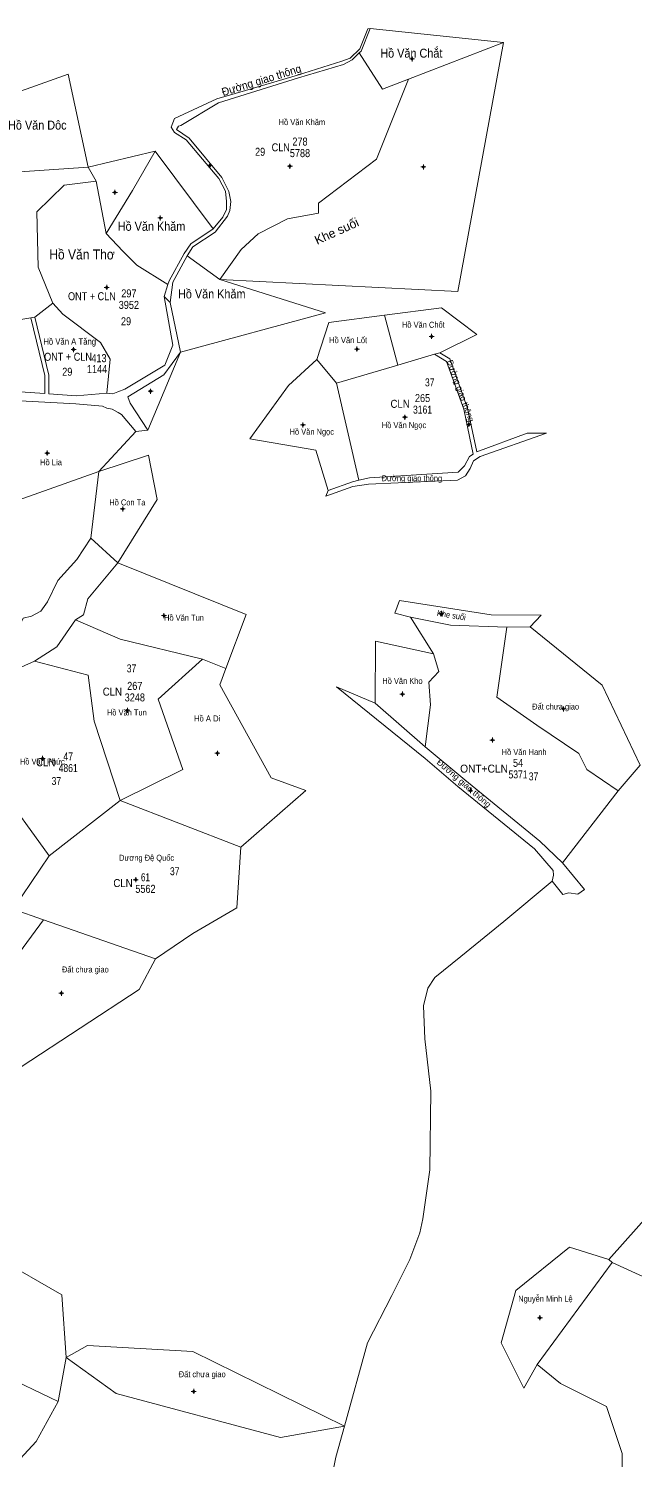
# Model space of a CAD drawing. Header units: metres. Extents: x 534642 to 537446, y 1848225 to 1851202.
# Drawn here: x 535304 to 535607, y 1850487 to 1851202 of the extents above; entities that cross this region are included whole.
import ezdxf
from ezdxf.enums import TextEntityAlignment as Align

# ---------------------------------------------------------------- set-up
doc = ezdxf.new("R2010")
doc.units = ezdxf.units.M
doc.header["$LTSCALE"] = 1.2
doc.layers.add('10', color=7, linetype='Continuous', lineweight=13)
doc.layers.add('11', color=7, linetype='Continuous', lineweight=13)
for name, color, linetype in [('2', 7, 'Continuous'), ('22', 7, 'Continuous'), ('3', 7, 'Continuous'), ('4', 7, 'Continuous'), ('5', 7, 'Continuous'), ('63', 7, 'Continuous'), ('7', 7, 'Continuous'), ('8', 7, 'Continuous')]:
    doc.layers.add(name, color=color, linetype=linetype)

msp = doc.modelspace()

# ---------------------------------------------------------------- hatches: boundary and pattern name
at = {"layer": '11'}
for points in [[(535495.6, 1851187.09, 1), (535495.3, 1851187.09, 1)], [(535394.63, 1851133.78, 1), (535394.33, 1851133.78, 1)], [(535434.58, 1851133.43, 1), (535434.28, 1851133.43, 1)], [(535501.27, 1851133.06, 1), (535500.97, 1851133.06, 1)], [(535347.22, 1851120.35, 1), (535346.92, 1851120.35, 1)], [(535369.9, 1851107.58, 1), (535369.6, 1851107.58, 1)], [(535343.14, 1851072.85, 1), (535342.84, 1851072.85, 1)], [(535505.37, 1851048.33, 1), (535505.07, 1851048.33, 1)], [(535326.57, 1851041.82, 1), (535326.27, 1851041.82, 1)], [(535468.1, 1851042.02, 1), (535467.8, 1851042.02, 1)], [(535365.01, 1851020.97, 1), (535364.71, 1851020.97, 1)], [(535492.02, 1851007.97, 1), (535491.72, 1851007.97, 1)], [(535441.14, 1851004.13, 1), (535440.84, 1851004.13, 1)], [(535524.05, 1851004.37, 1), (535523.75, 1851004.37, 1)], [(535313.42, 1850990.04, 1), (535313.12, 1850990.04, 1)], [(535351.13, 1850962.13, 1), (535350.83, 1850962.13, 1)], [(535371.73, 1850908.84, 1), (535371.43, 1850908.84, 1)], [(535510.31, 1850909.72, 1), (535510.01, 1850909.72, 1)], [(535490.78, 1850869.6, 1), (535490.48, 1850869.6, 1)], [(535571.17, 1850862.19, 1), (535570.87, 1850862.19, 1)], [(535353.47, 1850861.5, 1), (535353.17, 1850861.5, 1)], [(535535.72, 1850846.64, 1), (535535.42, 1850846.64, 1)], [(535311.11, 1850837.43, 1), (535310.81, 1850837.43, 1)], [(535398.39, 1850840.07, 1), (535398.09, 1850840.07, 1)], [(535524.76, 1850821.33, 1), (535524.46, 1850821.33, 1)], [(535357.64, 1850776.82, 1), (535357.34, 1850776.82, 1)], [(535320.47, 1850720.09, 1), (535320.17, 1850720.09, 1)], [(535559.43, 1850557.89, 1), (535559.13, 1850557.89, 1)], [(535386.58, 1850521.04, 1), (535386.28, 1850521.04, 1)]]:
    msp.add_hatch(color=256, dxfattribs=at).paths.add_polyline_path(points)

# ---------------------------------------------------------------- linework, layer by layer
at = {"layer": '10'}
for p, q in [((535541.14, 1851195.26), (535474.6, 1851202.2)), ((535541.14, 1851195.26), (535493.73, 1851176.99)), ((535412.24, 1851171.32), (535438.29, 1851178.86)), ((535367.14, 1851140.9), (535396.12, 1851102.06)), ((535383.19, 1851088.66), (535376, 1851075.56)), ((535383.19, 1851088.66), (535399.52, 1851076.82)), ((535371.59, 1851068.24), (535373.55, 1851074.26)), ((535374.66, 1851065.37), (535371.59, 1851068.24)), ((535481.69, 1851059.06), (535488.41, 1851034.05)), ((535514.37, 1851037.14), (535509.32, 1851040.22)), ((535523.19, 1851012.59), (535514.37, 1851037.14)), ((535527.81, 1850990.73), (535523.19, 1851012.59)), ((535339.05, 1850980.92), (535357.56, 1851000.81)), ((535552.96, 1851000), (535527.81, 1850990.73)), ((535552.96, 1851000), (535562.57, 1851000)), ((535339.05, 1850980.92), (535363.81, 1850988.98)), ((535339.05, 1850980.92), (535291.73, 1850963.99)), ((535335.01, 1850947.51), (535339.05, 1850980.92)), ((535453.52, 1850971.43), (535452.34, 1850968.52)), ((535335.01, 1850947.51), (535328.02, 1850936.95)), ((535328.02, 1850936.95), (535318.65, 1850926.36)), ((535412.59, 1850909.37), (535348.45, 1850935.29)), ((535313.41, 1850915.67), (535318.65, 1850926.36)), ((535327.42, 1850906.67), (535318.12, 1850893.17)), ((535506.17, 1850889.7), (535494.73, 1850907.99)), ((535542.73, 1850902.99), (535554.5, 1850903.14)), ((535318.12, 1850893.17), (535306.94, 1850886.1)), ((535306.94, 1850886.1), (535292.42, 1850879.59)), ((535390.73, 1850886.99), (535402.5, 1850882.4)), ((535508.89, 1850880.85), (535506.17, 1850889.7)), ((535503.86, 1850875.58), (535508.89, 1850880.85)), ((535477, 1850865.04), (535501.97, 1850843.22)), ((535314.22, 1850788.77), (535279.12, 1850837.43)), ((535349.75, 1850816.34), (535380.98, 1850831.96)), ((535409.98, 1850793.15), (535442.34, 1850821.42)), ((535570.64, 1850785.3), (535598.31, 1850821.24)), ((535349.75, 1850816.34), (535409.98, 1850793.15)), ((535570.64, 1850785.3), (535581.59, 1850771.86)), ((535270.85, 1850701.65), (535311.36, 1850756.85)), ((535593.78, 1850587.06), (535672.66, 1850675.79)), ((535595.43, 1850585.54), (535635.53, 1850567.01)), ((535322.73, 1850537.99), (535318.73, 1850515.99)), ((535551.35, 1850522.65), (535557.9, 1850534.55)), ((535557.9, 1850534.55), (535569.65, 1850525))]:
    msp.add_line(p, q, dxfattribs=at)
for points in [[(535474.6, 1851202.2), (535473.38, 1851202.06), (535469.35, 1851192.14), (535464.56, 1851187.49), (535460.44, 1851185.87), (535438.29, 1851178.86)], [(535469.05, 1851190.04), (535470.05, 1851191.01), (535474.6, 1851202.2)], [(535399.52, 1851076.82), (535518.25, 1851070.86), (535541.14, 1851195.26)], [(535383.19, 1851088.66), (535386.02, 1851093.15), (535397.19, 1851100.51), (535403.28, 1851108.42), (535404.47, 1851111.23), (535404.91, 1851115.77), (535404, 1851120.87), (535400.54, 1851127.81), (535384.09, 1851147.48), (535377.89, 1851151.71), (535378.88, 1851153.53), (535379.98, 1851153.81), (535398.74, 1851165.19), (535438.72, 1851177.53), (535461.22, 1851184.2), (535465.5, 1851186.58), (535469.05, 1851190.04)], [(535469.05, 1851190.04), (535480.73, 1851171.99), (535493.73, 1851176.99)], [(535240.99, 1851149.96), (535323.74, 1851179.49), (535333.73, 1851132.99), (535367.14, 1851140.9)], [(535493.73, 1851176.99), (535477.73, 1851136.99), (535448.73, 1851114.99), (535448.73, 1851109.99)], [(535412.24, 1851171.32), (535397.96, 1851167.19), (535376.88, 1851157.26)], [(535396.12, 1851102.06), (535400.92, 1851107.97), (535402.75, 1851111.73), (535402.88, 1851115.82), (535402.34, 1851121.04), (535398.95, 1851127.25), (535382.61, 1851146.56), (535376.85, 1851150.27), (535375.17, 1851153.01), (535376.88, 1851157.26)], [(535342.74, 1851099.8), (535355.89, 1851121.26), (535367.14, 1851140.9)], [(535333.73, 1851132.99), (535289.73, 1851129.99), (535265.66, 1851122.66)], [(535333.73, 1851132.99), (535337.73, 1851125.99), (535342.74, 1851099.8)], [(535316.12, 1851064.99), (535308.73, 1851082.99), (535308.06, 1851110.62), (535321.73, 1851123.99), (535337.73, 1851125.99)], [(535399.52, 1851076.82), (535410.06, 1851091.85), (535418.63, 1851099.7), (535433.2, 1851107.12), (535448.73, 1851109.99)], [(535342.74, 1851099.8), (535351, 1851091), (535358, 1851084), (535373.55, 1851074.26)], [(535373.55, 1851074.26), (535374.18, 1851076.2), (535381.64, 1851089.79), (535385.04, 1851094.69), (535396.12, 1851102.06)], [(535379.89, 1851040.47), (535452.26, 1851060.17), (535399.52, 1851076.82)], [(535376, 1851075.56), (535374.66, 1851065.37), (535379.89, 1851040.47)], [(535305.03, 1851057.67), (535289, 1851055), (535283.82, 1851067.33)], [(535305.03, 1851057.67), (535307, 1851058), (535316.12, 1851064.99)], [(535343.01, 1851019.98), (535344.76, 1851037.01), (535339.95, 1851045.26), (535321.14, 1851059.52), (535316.12, 1851064.99)], [(535352, 1851022), (535372, 1851034), (535376, 1851044), (535371.59, 1851068.24)], [(535481.69, 1851059.06), (535510.16, 1851062.61), (535527.76, 1851049.25), (535509.32, 1851040.22)], [(535305.03, 1851057.67), (535312, 1851028.78), (535312, 1851019.83)], [(535307, 1851058), (535314, 1851029), (535314, 1851019.68)], [(535447.97, 1851036.83), (535453.96, 1851055.4), (535481.69, 1851059.06)], [(535379.89, 1851040.47), (535371.46, 1851029.24), (535353.54, 1851018.19)], [(535357.56, 1851000.81), (535363.47, 1851001.47), (535379.89, 1851040.47)], [(535453.52, 1850971.43), (535447.49, 1850991.44), (535414.41, 1850997.17), (535433.81, 1851023.79), (535447.97, 1851036.83)], [(535468.85, 1850976.49), (535457.73, 1851024.99), (535447.97, 1851036.83)], [(535457.73, 1851024.99), (535488.41, 1851034.05), (535506.72, 1851039.45), (535509.32, 1851040.22)], [(535526.02, 1850989.52), (535521.25, 1851012.07), (535512.73, 1851035.8), (535506.72, 1851039.45)], [(535261.33, 1851019.28), (535282.66, 1851019.02), (535299.8, 1851020.73), (535312, 1851019.83)], [(535343.01, 1851019.98), (535327.78, 1851018.66), (535314, 1851019.68)], [(535343.01, 1851019.98), (535346.06, 1851019.71), (535348.49, 1851020.66), (535352, 1851022)], [(535327.6, 1851014.72), (535299.58, 1851016.1), (535283.5, 1851014.56)], [(535327.6, 1851014.72), (535340.8, 1851013.53), (535343, 1851012.52)], [(535357.56, 1851000.81), (535350.31, 1851009.36), (535348.76, 1851010.33), (535345.78, 1851011.99), (535343, 1851012.52)], [(535363.47, 1851001.47), (535354.74, 1851014.98), (535353.54, 1851018.19)], [(535518.14, 1850976.58), (535522.23, 1850978.76), (535524.48, 1850982.38), (535526.15, 1850986.16), (535529.47, 1850988.32), (535562.57, 1851000)], [(535348.45, 1850935.29), (535368.19, 1850966.93), (535363.81, 1850988.98)], [(535468.85, 1850976.49), (535474.16, 1850977.77), (535518.57, 1850980.6), (535521.68, 1850983.72), (535524.23, 1850988.31), (535526.02, 1850989.52)], [(535518.14, 1850976.58), (535473.78, 1850974.47), (535465.95, 1850973.28), (535452.34, 1850968.52)], [(535453.52, 1850971.43), (535465.68, 1850975.72), (535468.85, 1850976.49)], [(535335.01, 1850947.51), (535348.45, 1850935.29), (535333.6, 1850917.27)], [(535305.48, 1850908.49), (535310.03, 1850911.08), (535313.41, 1850915.67)], [(535327.42, 1850906.67), (535331.44, 1850909.27), (535333.6, 1850917.27)], [(535554.5, 1850903.14), (535559.89, 1850909.03), (535535.02, 1850909.29), (535489.13, 1850916.46), (535486.82, 1850910.06), (535494.73, 1850907.99)], [(535297.27, 1850899.19), (535301.24, 1850907.5), (535305.48, 1850908.49)], [(535327.42, 1850906.67), (535349.73, 1850896.99), (535390.73, 1850886.99)], [(535412.59, 1850909.37), (535402.5, 1850882.4), (535399.43, 1850874.2)], [(535494.73, 1850907.99), (535514.73, 1850903.99), (535542.73, 1850902.99)], [(535542.73, 1850902.99), (535537.73, 1850867.99), (535557.73, 1850853.99), (535578.73, 1850839.99), (535582.73, 1850831.99), (535598.31, 1850821.24)], [(535598.31, 1850821.24), (535609.46, 1850834.15), (535590.37, 1850874.04), (535554.5, 1850903.14)], [(535506.17, 1850889.7), (535477.14, 1850895.99), (535477, 1850865.04)], [(535349.75, 1850816.34), (535336.73, 1850855.99), (535333.73, 1850878.99), (535306.94, 1850886.1)], [(535390.73, 1850886.99), (535368.73, 1850866.99), (535380.98, 1850831.96)], [(535399.43, 1850874.2), (535425.17, 1850827.76), (535442.34, 1850821.42)], [(535477, 1850865.04), (535457.72, 1850873.3), (535502.08, 1850837.44)], [(535501.97, 1850843.22), (535504.6, 1850864.28), (535503.86, 1850875.58)], [(535501.97, 1850843.22), (535521.74, 1850826.69), (535559.22, 1850796.16), (535570.64, 1850785.3)], [(535565.45, 1850776.04), (535566.12, 1850779.09), (535565.88, 1850781.45), (535556.69, 1850792.33), (535518.31, 1850823.43), (535502.08, 1850837.44)], [(535296.2, 1850762.14), (535314.22, 1850788.77), (535349.75, 1850816.34)], [(535409.98, 1850793.15), (535407.89, 1850762.81), (535385.91, 1850749.97), (535367.38, 1850737.31)], [(535565.45, 1850776.04), (535541.3, 1850755.87), (535519.89, 1850738.46)], [(535565.45, 1850776.04), (535570.74, 1850769.36), (535573.73, 1850770.24), (535578.2, 1850769.68), (535581.59, 1850771.86)], [(535367.38, 1850737.31), (535311.36, 1850756.85), (535296.2, 1850762.14)], [(535367.38, 1850737.31), (535359.21, 1850722.02), (535300.18, 1850683.33)], [(535461.72, 1850503.68), (535473.15, 1850545.43), (535485.34, 1850569.02), (535494.42, 1850587.07), (535499.28, 1850600.26), (535500.91, 1850607.4), (535504.42, 1850631.89), (535504.84, 1850671.09), (535501.79, 1850697.27), (535501.19, 1850713.75), (535503.4, 1850722.65), (535506.92, 1850727.97), (535519.89, 1850738.46)], [(535593.78, 1850587.06), (535574.07, 1850593.14), (535547.35, 1850571.51), (535539.93, 1850545.42), (535551.35, 1850522.65)], [(535322.73, 1850537.99), (535320.54, 1850569.29), (535288.65, 1850587.61), (535264.9, 1850588.97)], [(535593.78, 1850587.06), (535595.43, 1850585.54), (535557.9, 1850534.55)], [(535248.73, 1850559.99), (535272.73, 1850537.99), (535318.73, 1850515.99)], [(535461.72, 1850503.68), (535385.98, 1850541.11), (535333.3, 1850544.09), (535322.73, 1850537.99)], [(535461.72, 1850503.68), (535429.73, 1850497.99), (535347.73, 1850519.99), (535322.73, 1850537.99)], [(535623.78, 1850429.24), (535619.67, 1850424), (535600.21, 1850457.95), (535600.35, 1850490.06), (535592.55, 1850513.5), (535569.65, 1850525)], [(535268.45, 1850445.57), (535272.73, 1850442.99), (535295.73, 1850482.99), (535307.73, 1850495.99), (535318.73, 1850515.99)], [(535456.34, 1850483.18), (535457.48, 1850488.18), (535461.72, 1850503.68)]]:
    msp.add_lwpolyline(points, dxfattribs=at)
at = {"layer": '11'}
for p, q in [((535494.82, 1851187.09), (535494.2, 1851187.09)), ((535495.45, 1851188.34), (535495.45, 1851187.72)), ((535495.45, 1851186.46), (535495.45, 1851185.84)), ((535496.7, 1851187.09), (535496.07, 1851187.09)), ((535394.48, 1851135.03), (535394.48, 1851134.4)), ((535434.43, 1851134.68), (535434.43, 1851134.06)), ((535501.12, 1851134.31), (535501.12, 1851133.68)), ((535393.86, 1851133.78), (535393.23, 1851133.78)), ((535394.48, 1851133.16), (535394.48, 1851132.53)), ((535395.73, 1851133.78), (535395.1, 1851133.78)), ((535433.81, 1851133.43), (535433.18, 1851133.43)), ((535434.43, 1851132.8), (535434.43, 1851132.18)), ((535435.68, 1851133.43), (535435.06, 1851133.43)), ((535500.5, 1851133.06), (535499.87, 1851133.06)), ((535501.12, 1851132.44), (535501.12, 1851131.81)), ((535502.37, 1851133.06), (535501.74, 1851133.06)), ((535346.44, 1851120.35), (535345.82, 1851120.35)), ((535347.07, 1851121.6), (535347.07, 1851120.98)), ((535347.07, 1851119.72), (535347.07, 1851119.1)), ((535348.32, 1851120.35), (535347.69, 1851120.35)), ((535369.12, 1851107.58), (535368.5, 1851107.58)), ((535369.75, 1851108.83), (535369.75, 1851108.2)), ((535369.75, 1851106.96), (535369.75, 1851106.33)), ((535371, 1851107.58), (535370.38, 1851107.58)), ((535342.36, 1851072.85), (535341.74, 1851072.85)), ((535342.99, 1851074.1), (535342.99, 1851073.48)), ((535342.99, 1851072.22), (535342.99, 1851071.6)), ((535344.24, 1851072.85), (535343.62, 1851072.85)), ((535504.6, 1851048.33), (535503.97, 1851048.33)), ((535505.22, 1851049.58), (535505.22, 1851048.96)), ((535506.47, 1851048.33), (535505.84, 1851048.33)), ((535325.8, 1851041.82), (535325.17, 1851041.82)), ((535326.42, 1851043.07), (535326.42, 1851042.44)), ((535326.42, 1851041.2), (535326.42, 1851040.57)), ((535327.67, 1851041.82), (535327.05, 1851041.82)), ((535467.32, 1851042.02), (535466.7, 1851042.02)), ((535467.95, 1851043.27), (535467.95, 1851042.64)), ((535467.95, 1851041.4), (535467.95, 1851040.77)), ((535469.2, 1851042.02), (535468.57, 1851042.02)), ((535505.22, 1851047.7), (535505.22, 1851047.08)), ((535364.24, 1851020.97), (535363.61, 1851020.97)), ((535364.86, 1851022.22), (535364.86, 1851021.6)), ((535364.86, 1851020.34), (535364.86, 1851019.72)), ((535366.11, 1851020.97), (535365.48, 1851020.97)), ((535440.99, 1851005.38), (535440.99, 1851004.76)), ((535491.24, 1851007.97), (535490.62, 1851007.97)), ((535491.87, 1851009.22), (535491.87, 1851008.6)), ((535491.87, 1851007.34), (535491.87, 1851006.72)), ((535493.12, 1851007.97), (535492.5, 1851007.97)), ((535523.9, 1851005.62), (535523.9, 1851005)), ((535440.36, 1851004.13), (535439.74, 1851004.13)), ((535440.99, 1851003.5), (535440.99, 1851002.88)), ((535442.24, 1851004.13), (535441.62, 1851004.13)), ((535523.28, 1851004.37), (535522.65, 1851004.37)), ((535523.9, 1851003.74), (535523.9, 1851003.12)), ((535525.15, 1851004.37), (535524.52, 1851004.37)), ((535313.27, 1850991.29), (535313.27, 1850990.66)), ((535312.64, 1850990.04), (535312.02, 1850990.04)), ((535313.27, 1850989.42), (535313.27, 1850988.79)), ((535314.52, 1850990.04), (535313.9, 1850990.04)), ((535350.98, 1850963.38), (535350.98, 1850962.76)), ((535350.36, 1850962.13), (535349.73, 1850962.13)), ((535350.98, 1850961.5), (535350.98, 1850960.88)), ((535352.23, 1850962.13), (535351.6, 1850962.13)), ((535370.95, 1850908.84), (535370.33, 1850908.84)), ((535371.58, 1850910.09), (535371.58, 1850909.46)), ((535371.58, 1850908.22), (535371.58, 1850907.59)), ((535372.83, 1850908.84), (535372.2, 1850908.84)), ((535509.54, 1850909.72), (535508.91, 1850909.72)), ((535510.16, 1850910.97), (535510.16, 1850910.34)), ((535510.16, 1850909.1), (535510.16, 1850908.47)), ((535511.41, 1850909.72), (535510.78, 1850909.72)), ((535490, 1850869.6), (535489.38, 1850869.6)), ((535490.63, 1850870.85), (535490.63, 1850870.22)), ((535491.88, 1850869.6), (535491.26, 1850869.6)), ((535353.32, 1850862.75), (535353.32, 1850862.12)), ((535490.63, 1850868.98), (535490.63, 1850868.35)), ((535570.4, 1850862.19), (535569.77, 1850862.19)), ((535571.02, 1850863.44), (535571.02, 1850862.82)), ((535572.27, 1850862.19), (535571.64, 1850862.19)), ((535352.69, 1850861.5), (535352.07, 1850861.5)), ((535353.32, 1850860.88), (535353.32, 1850860.25)), ((535354.57, 1850861.5), (535353.94, 1850861.5)), ((535571.02, 1850861.56), (535571.02, 1850860.94)), ((535535.57, 1850847.89), (535535.57, 1850847.26)), ((535398.24, 1850841.32), (535398.24, 1850840.7)), ((535534.94, 1850846.64), (535534.32, 1850846.64)), ((535535.57, 1850846.02), (535535.57, 1850845.39)), ((535536.82, 1850846.64), (535536.19, 1850846.64)), ((535310.34, 1850837.43), (535309.71, 1850837.43)), ((535310.96, 1850838.68), (535310.96, 1850838.06)), ((535310.96, 1850836.8), (535310.96, 1850836.18)), ((535312.21, 1850837.43), (535311.58, 1850837.43)), ((535397.62, 1850840.07), (535396.99, 1850840.07)), ((535398.24, 1850839.44), (535398.24, 1850838.82)), ((535399.49, 1850840.07), (535398.86, 1850840.07)), ((535523.98, 1850821.33), (535523.36, 1850821.33)), ((535524.61, 1850822.58), (535524.61, 1850821.96)), ((535524.61, 1850820.7), (535524.61, 1850820.08)), ((535525.86, 1850821.33), (535525.24, 1850821.33)), ((535356.86, 1850776.82), (535356.24, 1850776.82)), ((535357.49, 1850778.07), (535357.49, 1850777.44)), ((535357.49, 1850776.2), (535357.49, 1850775.57)), ((535358.74, 1850776.82), (535358.12, 1850776.82)), ((535319.69, 1850720.09), (535319.07, 1850720.09)), ((535320.32, 1850721.34), (535320.32, 1850720.72)), ((535320.32, 1850719.46), (535320.32, 1850718.84)), ((535321.57, 1850720.09), (535320.94, 1850720.09)), ((535558.66, 1850557.89), (535558.03, 1850557.89)), ((535559.28, 1850559.14), (535559.28, 1850558.52)), ((535559.28, 1850557.26), (535559.28, 1850556.64)), ((535560.53, 1850557.89), (535559.9, 1850557.89)), ((535385.81, 1850521.04), (535385.18, 1850521.04)), ((535386.43, 1850522.29), (535386.43, 1850521.66)), ((535386.43, 1850520.42), (535386.43, 1850519.79)), ((535387.68, 1850521.04), (535387.06, 1850521.04))]:
    msp.add_line(p, q, dxfattribs=at)
for points in [[(535495.45, 1851187.72), (535494.82, 1851187.09), (535495.45, 1851186.46), (535496.07, 1851187.09)], [(535394.48, 1851134.4), (535393.86, 1851133.78), (535394.48, 1851133.16), (535395.1, 1851133.78)], [(535434.43, 1851134.06), (535433.81, 1851133.43), (535434.43, 1851132.8), (535435.06, 1851133.43)], [(535501.12, 1851133.68), (535500.5, 1851133.06), (535501.12, 1851132.44), (535501.74, 1851133.06)], [(535347.07, 1851120.98), (535346.44, 1851120.35), (535347.07, 1851119.72), (535347.69, 1851120.35)], [(535369.75, 1851108.2), (535369.12, 1851107.58), (535369.75, 1851106.96), (535370.38, 1851107.58)], [(535342.99, 1851073.48), (535342.36, 1851072.85), (535342.99, 1851072.22), (535343.62, 1851072.85)], [(535505.22, 1851048.96), (535504.6, 1851048.33), (535505.22, 1851047.7), (535505.84, 1851048.33)], [(535326.42, 1851042.44), (535325.8, 1851041.82), (535326.42, 1851041.2), (535327.05, 1851041.82)], [(535467.95, 1851042.64), (535467.32, 1851042.02), (535467.95, 1851041.4), (535468.57, 1851042.02)], [(535364.86, 1851021.6), (535364.24, 1851020.97), (535364.86, 1851020.34), (535365.48, 1851020.97)], [(535491.87, 1851008.6), (535491.24, 1851007.97), (535491.87, 1851007.34), (535492.5, 1851007.97)], [(535440.99, 1851004.76), (535440.36, 1851004.13), (535440.99, 1851003.5), (535441.62, 1851004.13)], [(535523.9, 1851005), (535523.28, 1851004.37), (535523.9, 1851003.74), (535524.52, 1851004.37)], [(535313.27, 1850990.66), (535312.64, 1850990.04), (535313.27, 1850989.42), (535313.9, 1850990.04)], [(535350.98, 1850962.76), (535350.36, 1850962.13), (535350.98, 1850961.5), (535351.6, 1850962.13)], [(535371.58, 1850909.46), (535370.95, 1850908.84), (535371.58, 1850908.22), (535372.2, 1850908.84)], [(535510.16, 1850910.34), (535509.54, 1850909.72), (535510.16, 1850909.1), (535510.78, 1850909.72)], [(535490.63, 1850870.22), (535490, 1850869.6), (535490.63, 1850868.98), (535491.26, 1850869.6)], [(535353.32, 1850862.12), (535352.69, 1850861.5), (535353.32, 1850860.88), (535353.94, 1850861.5)], [(535571.02, 1850862.82), (535570.4, 1850862.19), (535571.02, 1850861.56), (535571.64, 1850862.19)], [(535398.24, 1850840.7), (535397.62, 1850840.07), (535398.24, 1850839.44), (535398.86, 1850840.07)], [(535535.57, 1850847.26), (535534.94, 1850846.64), (535535.57, 1850846.02), (535536.19, 1850846.64)], [(535310.96, 1850838.06), (535310.34, 1850837.43), (535310.96, 1850836.8), (535311.58, 1850837.43)], [(535524.61, 1850821.96), (535523.98, 1850821.33), (535524.61, 1850820.7), (535525.24, 1850821.33)], [(535357.49, 1850777.44), (535356.86, 1850776.82), (535357.49, 1850776.2), (535358.12, 1850776.82)], [(535320.32, 1850720.72), (535319.69, 1850720.09), (535320.32, 1850719.46), (535320.94, 1850720.09)], [(535559.28, 1850558.52), (535558.66, 1850557.89), (535559.28, 1850557.26), (535559.9, 1850557.89)], [(535386.43, 1850521.66), (535385.81, 1850521.04), (535386.43, 1850520.42), (535387.06, 1850521.04)]]:
    msp.add_lwpolyline(points, close=True, dxfattribs=at)
for centre in [(535495.45, 1851187.09), (535394.48, 1851133.78), (535434.43, 1851133.43), (535501.12, 1851133.06), (535347.07, 1851120.35), (535369.75, 1851107.58), (535342.99, 1851072.85), (535505.22, 1851048.33), (535326.42, 1851041.82), (535467.95, 1851042.02), (535364.86, 1851020.97), (535491.87, 1851007.97), (535440.99, 1851004.13), (535523.9, 1851004.37), (535313.27, 1850990.04), (535350.98, 1850962.13), (535371.58, 1850908.84), (535510.16, 1850909.72), (535490.63, 1850869.6), (535571.02, 1850862.19), (535353.32, 1850861.5), (535535.57, 1850846.64), (535310.96, 1850837.43), (535398.24, 1850840.07), (535524.61, 1850821.33), (535357.49, 1850776.82), (535320.32, 1850720.09), (535559.28, 1850557.89), (535386.43, 1850521.04)]:
    msp.add_circle(centre, 0.15, dxfattribs=at)

# ---------------------------------------------------------------- texts
at = {"layer": '2'}
for s, height, width, p in [('Hồ Văn Chắt', 4.5, 0.9, (535495.105, 1851187.68)), ('Hồ Văn Dôc', 4.5, 0.9, (535308.325, 1851151.73)), ('Hồ Văn Khăm', 3, 0.9, (535440.465, 1851153.97)), ('Hồ Văn Khăm', 4.5, 0.9, (535365.365, 1851101.15)), ('Hồ Văn Thơ', 5, 0.9, (535330.635, 1851086.84)), ('Hồ Văn Khăm', 4.5, 0.9, (535395.435, 1851067.37)), ('Hồ Văn Chốt', 3, 0.9, (535501.105, 1851052.68)), ('Hồ Văn Lốt', 3, 0.95, (535463.53, 1851045.01)), ('Hồ Văn A Tăng', 3.2, 0.9, (535324.48, 1851044.24)), ('Hồ Văn Ngọc', 3, 0.9, (535491.445, 1851002.53)), ('Hồ Văn Ngọc', 3, 0.9, (535445.395, 1850999.24)), ('Hồ Lia', 3, 0.95, (535315.14, 1850983.96)), ('Hồ Con Ta', 3, 0.9, (535353.295, 1850963.9)), ('Hồ Văn Tun', 3, 0.9, (535381.57, 1850906.26)), ('Hồ Văn Kho', 3, 0.9, (535490.665, 1850874.68)), ('Hồ Văn Tun', 3, 0.9, (535353.03, 1850858.92)), ('Đất chưa giao', 3, 0.9, (535567.17, 1850861.89)), ('Hồ A Di ', 3, 0.95, (535393.665, 1850855.92)), ('Hồ Văn Hanh', 3, 0.9, (535551.43, 1850839.13)), ('Hồ Văn Phức', 3, 0.9, (535310.835, 1850834.41)), ('Dương Đệ Quốc', 3, 0.9, (535362.895, 1850786.29)), ('Đất chưa giao', 3, 0.9, (535332.31, 1850730.47)), ('Nguyễn Minh Lệ', 3, 0.9, (535562.06, 1850565.9)), ('Đất chưa giao', 3, 0.9, (535390.66, 1850528.18))]:
    msp.add_text(s, height=height, dxfattribs=dict(at, width=width)).set_placement(p, align=Align.CENTER)
at = {"layer": '22'}
msp.add_text('Khe suối', height=4.5, rotation=24.444, dxfattribs=at).set_placement((535458.729, 1851098.939), align=Align.CENTER)
at = {"layer": '22', "width": 0.9}
msp.add_text('Khe suối', height=3, rotation=351.12, dxfattribs=at).set_placement((535514.878, 1850907.576), align=Align.CENTER)
at = {"layer": '3'}
for s, width, p in [('CLN', 0.85, (535434.45, 1851140.87)), ('ONT + CLN', 0.85, (535347.52, 1851066.46)), ('ONT + CLN', 0.85, (535335.61, 1851036.2)), ('CLN ', 0.9, (535495.66, 1851012.68)), ('CLN ', 0.9, (535351.95, 1850868.83)), ('CLN ', 0.9, (535318.66, 1850833.53)), ('ONT+CLN', 0.95, (535543.34, 1850830.35)), ('CLN ', 0.9, (535357.26, 1850773.16))]:
    msp.add_text(s, height=4, dxfattribs=dict(at, width=width)).set_placement(p, align=Align.RIGHT)
at = {"layer": '4'}
for s, width, p in [('278', 0.85, (535439.495, 1851143.76)), ('297', 0.85, (535354.04, 1851067.89)), ('413', 0.85, (535339.105, 1851035.49)), ('265', 0.85, (535500.705, 1851015.57)), ('267', 0.85, (535357, 1850871.72)), ('47', 0.8, (535323.74, 1850836.42)), ('54', 0.85, (535548.395, 1850833.24)), ('61', 0.75, (535362.32, 1850776.05))]:
    msp.add_text(s, height=4, dxfattribs=dict(at, width=width)).set_placement(p, align=Align.CENTER)
at = {"layer": '5'}
for s, width, p in [('5788', 0.85, (535439.495, 1851137.98)), ('3952', 0.85, (535354.035, 1851062.11)), ('1144', 0.85, (535338.145, 1851030.04)), ('3161', 0.8, (535500.715, 1851009.79)), ('3248', 0.85, (535357.015, 1850865.94)), ('4861', 0.8, (535323.735, 1850830.64)), ('5371', 0.8, (535548.395, 1850827.46)), ('5562', 0.85, (535362.32, 1850770.27))]:
    msp.add_text(s, height=4, dxfattribs=dict(at, width=width)).set_placement(p, align=Align.CENTER)
at = {"layer": '63'}
msp.add_text('D', height=0.01, dxfattribs=at).set_placement((535357.995, 1851000), align=Align.CENTER)
msp.add_text('D', height=0.01, dxfattribs=at).set_placement((535357.995, 1851000), align=Align.CENTER)
msp.add_text('D', height=0.01, dxfattribs=at).set_placement((535357.995, 1851000), align=Align.CENTER)
at = {"layer": '7'}
for s, width, p in [('29', 0.85, (535419.6, 1851138.66)), ('29', 0.85, (535352.63, 1851053.95)), ('29', 0.85, (535323.29, 1851028.72)), ('37', 0.8, (535504.29, 1851023.39)), ('37', 0.8, (535355.36, 1850880.46)), ('37', 0.8, (535317.83, 1850824.14)), ('37', 0.8, (535556.12, 1850826.48)), ('37', 0.8, (535376.94, 1850779.08))]:
    msp.add_text(s, height=4, dxfattribs=dict(at, width=width)).set_placement(p, align=Align.CENTER)
at = {"layer": '8'}
for height, rotation, width, p in [(4, 17.153, 0.95, (535420.83, 1851174.519)), (3, 319.199, 1.05, (535520.41, 1850823.873))]:
    msp.add_text('Đường giao thông', height=height, rotation=rotation, dxfattribs=dict(at, width=width)).set_placement(p, align=Align.CENTER)
msp.add_text('Đường giao thông', height=3, rotation=289.762, dxfattribs=at).set_placement((535518.332, 1851020.672), align=Align.CENTER)
at = {"layer": '8', "width": 0.9}
msp.add_text('Đường giao thông', height=3, dxfattribs=at).set_placement((535495.375, 1850976.01), align=Align.CENTER)

doc.saveas('drawing.dxf')
